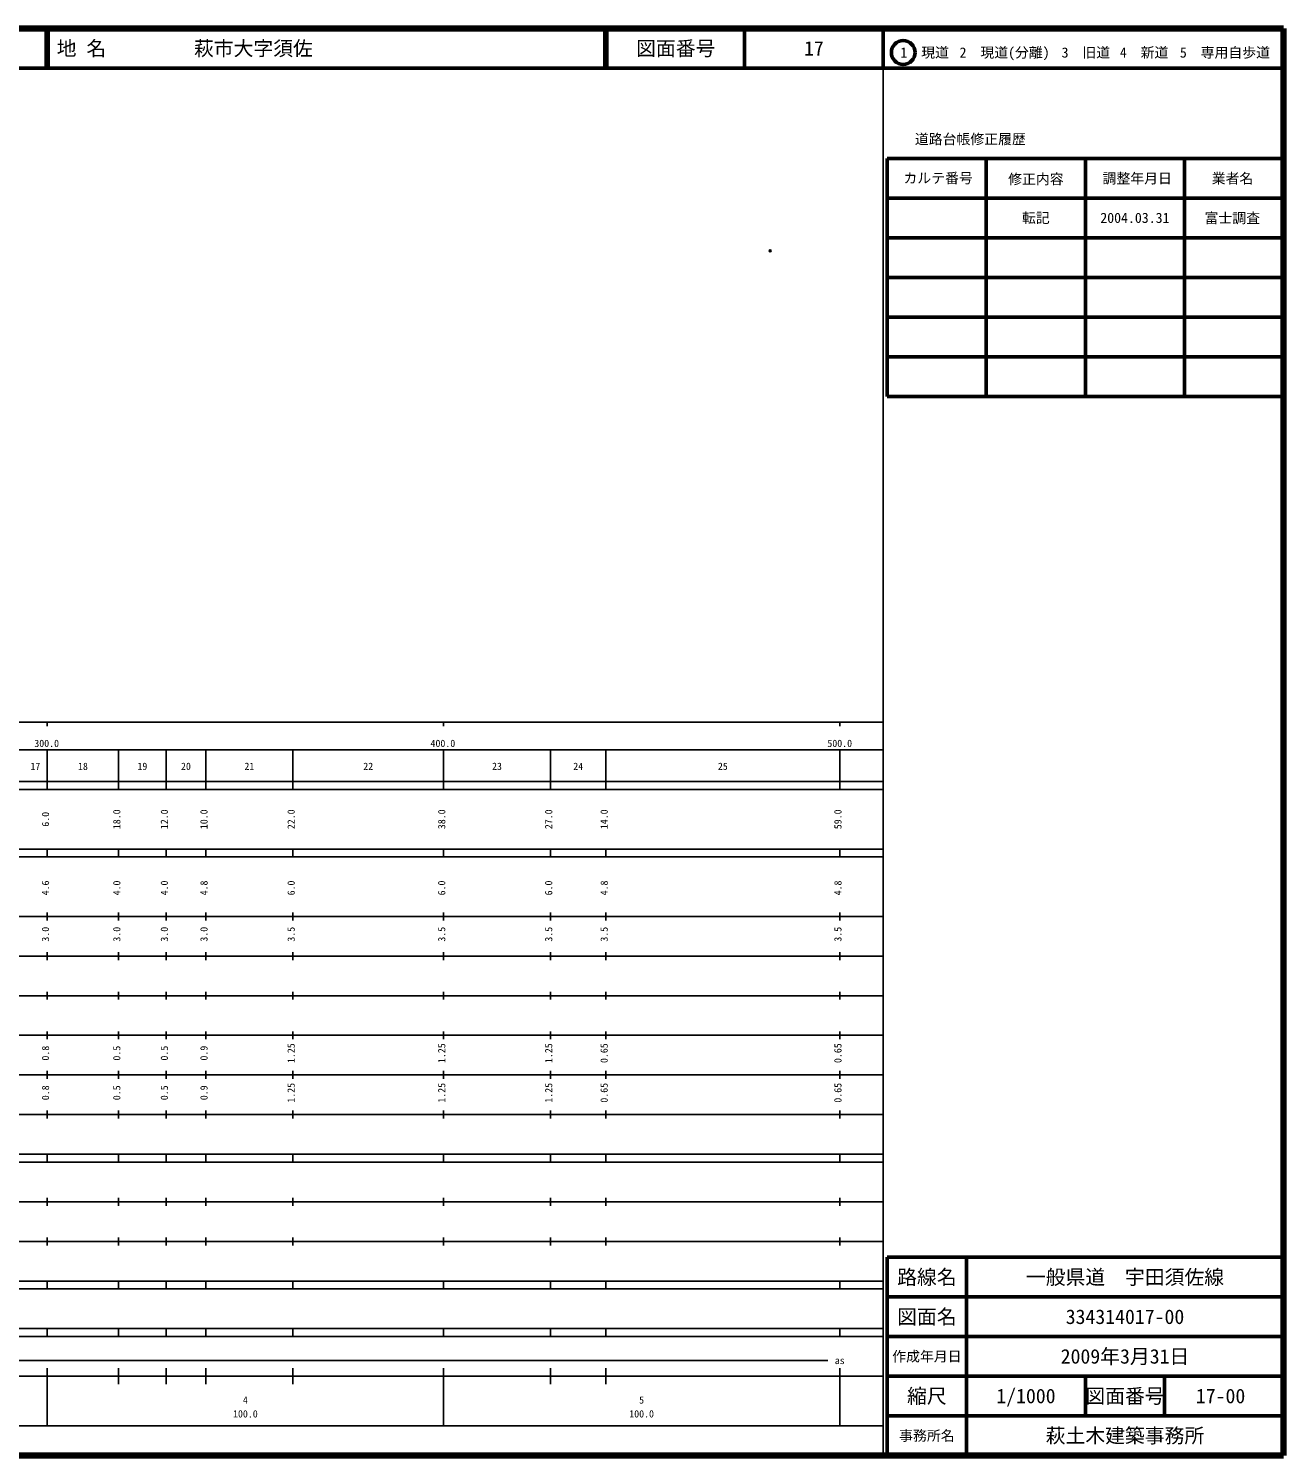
# Model space of a CAD drawing. Units: millimetres on the paper. Extents: x 40 to 680, y 20 to 380.
# Drawn here: x 363.3 to 680, y 20 to 380 of the extents above; entities that cross this region are included whole.
import ezdxf
from ezdxf.enums import TextEntityAlignment as Align

# ---------------------------------------------------------------- set-up
doc = ezdxf.new("R2010")
doc.units = ezdxf.units.MM
doc.header["$PDMODE"] = 32
doc.header["$PDSIZE"] = 0.5
doc.layers.add('M-OTRS', color=6, linetype='Continuous')
doc.layers.add('M-TTL-TXT', color=7, linetype='Continuous')
for name, color, linetype, lineweight in [('M-TTL', 2, 'Continuous', 140), ('M-TTL-BAND', 7, 'Continuous', 25), ('M-TTL-FRAM', 2, 'Continuous', 50), ('M-TTL-LINE', 7, 'Continuous', 50)]:
    doc.layers.add(name, color=color, linetype=linetype, lineweight=lineweight)
doc.styles.add('ＭＳ ゴシック', font='')
doc.styles.get('ＭＳ ゴシック').set_extended_font_data('MS Gothic')

msp = doc.modelspace()

# ---------------------------------------------------------------- linework, layer by layer
at = {"layer": 'M-OTRS'}
msp.add_point((550.449, 323.94), dxfattribs=at)
at = {"layer": 'M-TTL'}
for p, q in [((680, 380), (40, 380)), ((680, 20), (680, 380)), ((40, 20), (680, 20))]:
    msp.add_line(p, q, dxfattribs=at)
at = {"layer": 'M-TTL-BAND'}
for p, q in [((579, 20), (579, 370)), ((40, 205), (579, 205)), ((368, 205), (368, 204)), ((468, 205), (468, 204)), ((568, 205), (568, 204)), ((68, 198), (579, 198)), ((368, 188), (368, 198)), ((386, 188), (386, 198)), ((398, 188), (398, 198)), ((408, 188), (408, 198)), ((430, 188), (430, 198)), ((468, 188), (468, 198)), ((495, 188), (495, 198)), ((509, 188), (509, 198)), ((568, 188), (568, 198)), ((40, 190), (579, 190)), ((40, 188), (579, 188)), ((40, 173), (579, 173)), ((368, 171), (368, 173)), ((386, 171), (386, 173)), ((398, 171), (398, 173)), ((408, 171), (408, 173)), ((430, 171), (430, 173)), ((468, 171), (468, 173)), ((495, 171), (495, 173)), ((509, 171), (509, 173)), ((568, 171), (568, 173)), ((40, 171), (579, 171)), ((40, 156), (579, 156)), ((368, 155), (368, 157)), ((386, 155), (386, 157)), ((398, 155), (398, 157)), ((408, 155), (408, 157)), ((430, 155), (430, 157)), ((468, 155), (468, 157)), ((495, 155), (495, 157)), ((509, 155), (509, 157)), ((568, 155), (568, 157)), ((46, 146), (579, 146)), ((368, 145), (368, 147)), ((386, 145), (386, 147)), ((398, 145), (398, 147)), ((408, 145), (408, 147)), ((430, 145), (430, 147)), ((468, 145), (468, 147)), ((495, 145), (495, 147)), ((509, 145), (509, 147)), ((568, 145), (568, 147)), ((368, 135), (368, 137)), ((386, 135), (386, 137)), ((398, 135), (398, 137)), ((408, 135), (408, 137)), ((430, 135), (430, 137)), ((468, 135), (468, 137)), ((495, 135), (495, 137)), ((509, 135), (509, 137)), ((568, 135), (568, 137)), ((52, 136), (579, 136)), ((46, 126), (579, 126)), ((368, 125), (368, 127)), ((386, 125), (386, 127)), ((398, 125), (398, 127)), ((408, 125), (408, 127)), ((430, 125), (430, 127)), ((468, 125), (468, 127)), ((495, 125), (495, 127)), ((509, 125), (509, 127)), ((568, 125), (568, 127)), ((52, 116), (579, 116)), ((368, 115), (368, 117)), ((386, 115), (386, 117)), ((398, 115), (398, 117)), ((408, 115), (408, 117)), ((430, 115), (430, 117)), ((468, 115), (468, 117)), ((495, 115), (495, 117)), ((509, 115), (509, 117)), ((568, 115), (568, 117)), ((46, 106), (579, 106)), ((368, 105), (368, 107)), ((386, 105), (386, 107)), ((398, 105), (398, 107)), ((408, 105), (408, 107)), ((430, 105), (430, 107)), ((468, 105), (468, 107)), ((495, 105), (495, 107)), ((509, 105), (509, 107)), ((568, 105), (568, 107)), ((40, 96), (579, 96)), ((40, 94), (579, 94)), ((368, 94), (368, 96)), ((386, 94), (386, 96)), ((398, 94), (398, 96)), ((408, 94), (408, 96)), ((430, 94), (430, 96)), ((468, 94), (468, 96)), ((495, 94), (495, 96)), ((509, 94), (509, 96)), ((568, 94), (568, 96)), ((49, 84), (579, 84)), ((368, 83), (368, 85)), ((386, 83), (386, 85)), ((398, 83), (398, 85)), ((408, 83), (408, 85)), ((430, 83), (430, 85)), ((468, 83), (468, 85)), ((495, 83), (495, 85)), ((509, 83), (509, 85)), ((568, 83), (568, 85)), ((40, 74), (579, 74)), ((368, 73), (368, 75)), ((386, 73), (386, 75)), ((398, 73), (398, 75)), ((408, 73), (408, 75)), ((430, 73), (430, 75)), ((468, 73), (468, 75)), ((495, 73), (495, 75)), ((509, 73), (509, 75)), ((568, 73), (568, 75)), ((40, 64), (579, 64)), ((40, 62), (579, 62)), ((368, 62), (368, 64)), ((386, 62), (386, 64)), ((398, 62), (398, 64)), ((408, 62), (408, 64)), ((430, 62), (430, 64)), ((468, 62), (468, 64)), ((495, 62), (495, 64)), ((509, 62), (509, 64)), ((568, 62), (568, 64)), ((40, 52), (579, 52)), ((368, 50), (368, 52)), ((386, 50), (386, 52)), ((398, 50), (398, 52)), ((408, 50), (408, 52)), ((430, 50), (430, 52)), ((468, 50), (468, 52)), ((495, 50), (495, 52)), ((509, 50), (509, 52)), ((568, 50), (568, 52)), ((40, 50), (579, 50)), ((71, 44), (565, 44)), ((40, 40), (579, 40)), ((368, 27.5), (368, 42)), ((386, 38), (386, 42)), ((398, 38), (398, 42)), ((408, 38), (408, 42)), ((430, 38), (430, 42)), ((468, 27.5), (468, 42)), ((495, 38), (495, 42)), ((509, 38), (509, 42)), ((568, 27.5), (568, 42)), ((68, 27.5), (579, 27.5))]:
    msp.add_line(p, q, dxfattribs=at)
at = {"layer": 'M-TTL-FRAM'}
for p, q in [((580, 347.197), (580, 287.197)), ((580, 347.197), (680, 347.197)), ((580, 287.197), (680, 287.197)), ((680, 70), (580, 70)), ((580, 70), (580, 20))]:
    msp.add_line(p, q, dxfattribs=at)
at = {"layer": 'M-TTL-LINE'}
for p, q in [((367.75, 380), (367.75, 370)), ((368.25, 380), (368.25, 370)), ((508.747, 380), (508.747, 370)), ((509.247, 380), (509.247, 370)), ((543.997, 380), (543.997, 370)), ((579, 380), (579, 370)), ((40, 370), (680, 370)), ((605, 347.197), (605, 287.197)), ((630, 347.197), (630, 287.197)), ((655, 347.197), (655, 287.197)), ((580, 337.197), (680, 337.197)), ((580, 327.197), (680, 327.197)), ((580, 317.197), (680, 317.197)), ((580, 307.197), (680, 307.197)), ((580, 297.197), (680, 297.197)), ((600, 70), (600, 20)), ((680, 60), (580, 60)), ((680, 50), (580, 50)), ((680, 40), (580, 40)), ((630, 40), (630, 30)), ((650, 40), (650, 30)), ((680, 30), (580, 30))]:
    msp.add_line(p, q, dxfattribs=at)
msp.add_circle((584.031, 373.958), 3, dxfattribs=at)

# ---------------------------------------------------------------- texts
at = {"layer": 'M-TTL-BAND', "style": 'ＭＳ ゴシック'}
for s, p in [('300.0', (367.844, 198.195)), ('400.0', (467.844, 198.195)), ('500.0', (568, 198.195)), ('17', (365, 192.405)), ('18', (377, 192.405)), ('19', (392, 192.405)), ('20', (403, 192.405)), ('21', (419, 192.405)), ('22', (449, 192.405)), ('23', (481.5, 192.405)), ('24', (502, 192.405)), ('25', (538.5, 192.405)), ('as', (568, 42.5)), ('4', (418, 32.523)), ('5', (518, 32.523)), ('100.0', (418, 29.033)), ('100.0', (518, 29.033))]:
    msp.add_text(s, height=1.833, dxfattribs=at).set_placement(p, align=Align.BOTTOM_CENTER)
for s, p in [('6.0', (369, 180.5)), ('18.0', (387, 180.5)), ('12.0', (399, 180.5)), ('10.0', (409, 180.5)), ('22.0', (431, 180.5)), ('38.0', (469, 180.5)), ('27.0', (496, 180.5)), ('14.0', (510, 180.5)), ('59.0', (569, 180.5)), ('4.6', (369, 163.174)), ('4.0', (387, 163.174)), ('4.0', (399, 163.174)), ('4.8', (409, 163.174)), ('6.0', (431, 163.174)), ('6.0', (469, 163.174)), ('6.0', (496, 163.174)), ('4.8', (510, 163.174)), ('4.8', (569, 163.174)), ('3.0', (369, 151.5)), ('3.0', (387, 151.5)), ('3.0', (399, 151.5)), ('3.0', (409, 151.5)), ('3.5', (431, 151.5)), ('3.5', (469, 151.5)), ('3.5', (496, 151.5)), ('3.5', (510, 151.5)), ('3.5', (569, 151.5)), ('0.8', (369, 121.5)), ('0.5', (387, 121.5)), ('0.5', (399, 121.5)), ('0.9', (409, 121.5)), ('1.25', (431, 121.5)), ('1.25', (469, 121.5)), ('1.25', (496, 121.5)), ('0.65', (510, 121.5)), ('0.65', (569, 121.5)), ('0.8', (369, 111.5)), ('0.5', (387, 111.5)), ('0.5', (399, 111.5)), ('0.9', (409, 111.5)), ('1.25', (431, 111.5)), ('1.25', (469, 111.5)), ('1.25', (496, 111.5)), ('0.65', (510, 111.5)), ('0.65', (569, 111.5))]:
    msp.add_text(s, height=1.833, rotation=90, dxfattribs=at).set_placement(p, align=Align.BOTTOM_CENTER)
at = {"layer": 'M-TTL-TXT', "style": 'ＭＳ ゴシック'}
for s, p in [('地 名', (370.38, 375)), ('萩市大字須佐', (405.024, 375))]:
    msp.add_text(s, height=3.666, dxfattribs=at).set_placement(p, align=Align.MIDDLE_LEFT)
for s, height, p in [('図面番号', 3.666, (526.622, 375)), ('17', 3.666, (561.497, 375)), ('1\u3000現道', 2.566, (589.448, 373.958)), ('2\u3000現道(分離)', 2.566, (609.619, 373.958)), ('3\u3000旧道', 2.566, (630.121, 373.958)), ('4\u3000新道', 2.566, (644.824, 373.958)), ('5\u3000専用自歩道', 2.566, (665.228, 373.958)), ('道路台帳修正履歴', 2.566, (600.968, 352.113)), ('カルテ番号', 2.566, (592.839, 342.277)), ('修正内容', 2.566, (617.509, 342.023)), ('調整年月日', 2.566, (643.089, 342.197)), ('業者名', 2.566, (667.134, 342.197)), ('転記', 2.566, (617.5, 332.245)), ('2004.03.31', 2.566, (642.5, 332.245)), ('富士調査', 2.566, (667.077, 332.189)), ('路線名', 3.666, (590, 65)), ('路線名', 3.666, (590, 65)), ('一般県道\u3000宇田須佐線', 3.666, (640, 65)), ('図面名', 3.666, (590, 55)), ('図面名', 3.666, (590, 55)), ('334314017-00', 3.666, (640, 55)), ('2009年3月31日', 3.666, (640, 45)), ('作成年月日', 2.566, (590, 45)), ('作成年月日', 2.566, (590, 45)), ('縮尺', 3.666, (590, 35)), ('縮尺', 3.666, (590, 35)), ('1/1000', 3.666, (615, 35)), ('図面番号', 3.666, (640, 35)), ('図面番号', 3.666, (640, 35)), ('17-00', 3.666, (664.125, 35)), ('事務所名', 2.566, (590, 25)), ('事務所名', 2.566, (590, 25)), ('萩土木建築事務所', 3.666, (640, 25))]:
    msp.add_text(s, height=height, dxfattribs=at).set_placement(p, align=Align.MIDDLE_CENTER)

doc.saveas('drawing.dxf')
